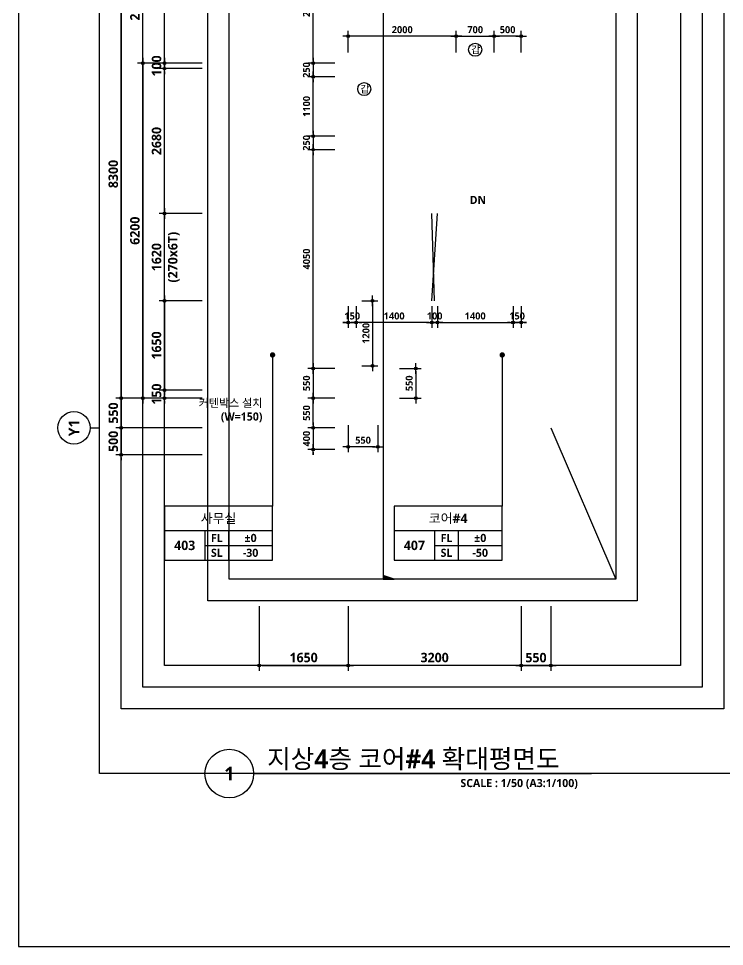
# Model space of a CAD drawing. Header units: millimetres. Extents: x -12482 to 126000, y 0 to 220200.
# Drawn here: x 43000 to 56063, y 90100 to 107277 of the extents above; entities that cross this region are included whole.
import ezdxf
from ezdxf.enums import TextEntityAlignment as Align

# ---------------------------------------------------------------- set-up
doc = ezdxf.new("R2010")
doc.units = ezdxf.units.MM
doc.header["$LTSCALE"] = 60
doc.linetypes.add('CEN', pattern=[62, 60, -1, 0, -1])
doc.layers.get('Defpoints').update_dxf_attribs({"color": 153})
for name, color, linetype in [('A-ANNO-DIM', 4, 'Continuous'), ('A-ANNO-GRA1', 7, 'Continuous'), ('A-ANNO-LEAD', 4, 'Continuous'), ('A-ANNO-SYMB', 7, 'Continuous'), ('A-ANNO-TEXT1', 7, 'Continuous'), ('A-ANNO-TEXT2', 3, 'Continuous'), ('A-ANNO-TITL', 7, 'Continuous'), ('A-FLOR-OPEN-BELO', 6, 'CEN'), ('A-ST-AXIS-BUB', 7, 'Continuous'), ('A-ST-AXIS-DIM', 7, 'Continuous'), ('AA-MKXX', 3, 'Continuous'), ('AA-XXXX-TXT1', 2, 'Continuous')]:
    doc.layers.add(name, color=color, linetype=linetype)
for name, color, linetype, plot in [('Defpoint', 161, 'Continuous', False), ('G(그리드1)', 185, 'Continuous', False), ('G(그리드2)', 235, 'Continuous', False)]:
    doc.layers.add(name, color=color, linetype=linetype, plot=plot)
doc.styles.add('2020음성 1차', font='NanumGothicBold.ttf')
doc.styles.add('SH_나눔', font='')
doc.styles.add('SH_진천_나눔', font='')
doc.styles.get('SH_나눔').set_extended_font_data('NanumGothic', bold=True)
doc.styles.get('SH_진천_나눔').set_extended_font_data('NanumGothic', bold=True)
doc.dimstyles.new('SHP 50', dxfattribs={"dimscale": 50, "dimtxt": 3.5, "dimasz": 1, "dimexe": 2, "dimexo": 2, "dimgap": 1, "dimtad": 1, "dimdec": 0, "dimzin": 0, "dimdsep": 46, "dimtxsty": 'SH_진천_나눔', "dimblk": 'DIMDOT', "dimcen": 0.09, "dimclrd": 256, "dimclre": 256, "dimclrt": 3, "dimadec": 0, "dimazin": 1, "dimtfac": 1, "dimtdec": 0, "dimtix": 1, "dimtmove": 2, "dimatfit": 0, "dimldrblk": 'DIMDOT', "dimfxl": 1, "dimtolj": 1, "dimtzin": 0, "dimlwd": -1, "dimlwe": -1, "dimarcsym": 0})
doc.dimstyles.new('SHP 50내부', dxfattribs={"dimscale": 50, "dimtxt": 2.6, "dimasz": 1, "dimexe": 2, "dimexo": 2, "dimgap": 1, "dimtad": 1, "dimdec": 0, "dimzin": 0, "dimdsep": 46, "dimtxsty": '2020음성 1차', "dimblk": 'DIMDOT', "dimcen": 0.09, "dimclrd": 256, "dimclre": 256, "dimclrt": 3, "dimadec": 0, "dimazin": 1, "dimtfac": 1, "dimtdec": 0, "dimtix": 1, "dimtmove": 2, "dimatfit": 0, "dimldrblk": 'DIMDOT', "dimfxl": 1, "dimtolj": 1, "dimtzin": 0, "dimlwd": -1, "dimlwe": -1, "dimarcsym": 0})

# ---------------------------------------------------------------- blocks, each defined once
blk = doc.blocks.new('*U13165')
at = {"layer": 'A-ANNO-TITL'}
blk.add_line((0, 0), (6250, 0), dxfattribs=at)
blk.add_circle((-450, 0), 450, dxfattribs=at)
at = {"layer": 'AA-XXXX-TXT1', "style": 'SH_진천_나눔'}
blk.add_attdef('DWG.TITLE', (250, 100), '', height=350, dxfattribs=at)
at = {"layer": 'AA-XXXX-TXT1', "color": 7, "style": 'SH_진천_나눔'}
blk.add_attdef('NO1', text='', height=300, dxfattribs=at).set_placement((-450, 0), align=Align.MIDDLE)
at = {"layer": 'AA-XXXX-TXT1', "style": 'SH_진천_나눔'}
blk.add_attdef('SCALE', text='', height=150, dxfattribs=at).set_placement((6000, -100), align=Align.TOP_RIGHT)
blk = doc.blocks.new('DIMDOT')
at = {"color": 0}
blk.add_line((-2, 0), (2, 0), dxfattribs=at)
for radius in [0.5, 0.25]:
    blk.add_circle((0, 0), radius, dxfattribs=at)
blk = doc.blocks.new('*D17243')
at = {"layer": 'A-ST-AXIS-DIM'}
for p, q in [((46400, 108550), (44800, 108550)), ((44900, 108500), (44900, 100300)), ((46400, 100250), (44800, 100250))]:
    blk.add_line(p, q, dxfattribs=at)
at = {"layer": 'Defpoints', "color": 0}
for p in [(46500, 108550), (44900, 100250), (46500, 100250)]:
    blk.add_point(p, dxfattribs=at)
at = {"layer": 'A-ST-AXIS-DIM', "linetype": 'ByBlock', "xscale": 50, "yscale": 50, "zscale": 50}
for p, rotation in [((44900, 108550), 90), ((44900, 100250), 270)]:
    blk.add_blockref('DIMDOT', p, dxfattribs=dict(at, rotation=rotation))
at = {"layer": 'A-ST-AXIS-DIM', "color": 3, "insert": (44753, 104400), "char_height": 175, "attachment_point": 5, "rotation": 90, "style": 'SH_진천_나눔'}
blk.add_mtext('\\A1;8300', dxfattribs=at)
blk = doc.blocks.new('A-ST-AXIS-BUB-1')
at = {"layer": 'A-ST-AXIS-BUB'}
blk.add_line((0, 350), (0, 0), dxfattribs=at)
blk.add_circle((0, 950), 600, dxfattribs=at)
blk = doc.blocks.new('*D17244')
at = {"layer": 'A-ST-AXIS-DIM'}
for p, q in [((46400, 106450), (45200, 106450)), ((45300, 106400), (45300, 100300)), ((46400, 100250), (45200, 100250))]:
    blk.add_line(p, q, dxfattribs=at)
at = {"layer": 'Defpoints', "color": 0}
for p in [(46500, 106450), (45300, 100250), (46500, 100250)]:
    blk.add_point(p, dxfattribs=at)
at = {"layer": 'A-ST-AXIS-DIM', "linetype": 'ByBlock', "xscale": 50, "yscale": 50, "zscale": 50}
for p, rotation in [((45300, 106450), 90), ((45300, 100250), 270)]:
    blk.add_blockref('DIMDOT', p, dxfattribs=dict(at, rotation=rotation))
at = {"layer": 'A-ST-AXIS-DIM', "color": 3, "insert": (45153, 103350), "char_height": 175, "attachment_point": 5, "rotation": 90, "style": 'SH_진천_나눔'}
blk.add_mtext('\\A1;6200', dxfattribs=at)
blk = doc.blocks.new('*D17245')
at = {"layer": 'A-ST-AXIS-DIM'}
for p, q in [((46400, 108550), (45200, 108550)), ((45300, 106500), (45300, 108500)), ((46400, 106450), (45200, 106450))]:
    blk.add_line(p, q, dxfattribs=at)
at = {"layer": 'Defpoints', "color": 0}
for p in [(45300, 108550), (46500, 108550), (46500, 106450)]:
    blk.add_point(p, dxfattribs=at)
at = {"layer": 'A-ST-AXIS-DIM', "linetype": 'ByBlock', "xscale": 50, "yscale": 50, "zscale": 50}
for p, rotation in [((45300, 108550), 90), ((45300, 106450), 270)]:
    blk.add_blockref('DIMDOT', p, dxfattribs=dict(at, rotation=rotation))
at = {"layer": 'A-ST-AXIS-DIM', "color": 3, "insert": (45154, 107500), "char_height": 175, "attachment_point": 5, "rotation": 90, "style": 'SH_진천_나눔'}
blk.add_mtext('\\A1;2100', dxfattribs=at)
blk = doc.blocks.new('*D17246')
at = {"layer": 'A-ST-AXIS-DIM'}
for p, q in [((46400, 100250), (44800, 100250)), ((44900, 100200), (44900, 99750)), ((46400, 99700), (44800, 99700))]:
    blk.add_line(p, q, dxfattribs=at)
at = {"layer": 'Defpoints', "color": 0}
for p in [(46500, 100250), (44900, 99700), (46500, 99700)]:
    blk.add_point(p, dxfattribs=at)
at = {"layer": 'A-ST-AXIS-DIM', "linetype": 'ByBlock', "xscale": 50, "yscale": 50, "zscale": 50}
for p, rotation in [((44900, 100250), 90), ((44900, 99700), 270)]:
    blk.add_blockref('DIMDOT', p, dxfattribs=dict(at, rotation=rotation))
at = {"layer": 'A-ST-AXIS-DIM', "color": 3, "insert": (44754, 99975), "char_height": 175, "attachment_point": 5, "rotation": 90, "style": 'SH_진천_나눔'}
blk.add_mtext('\\A1;550', dxfattribs=at)
blk = doc.blocks.new('*D18253')
at = {"layer": 'A-ANNO-DIM'}
for p, q in [((50650, 101950), (50650, 101550)), ((50750, 101950), (50750, 101550)), ((50600, 101650), (50550, 101650)), ((50750, 101650), (50650, 101650)), ((50800, 101650), (50850, 101650))]:
    blk.add_line(p, q, dxfattribs=at)
at = {"layer": 'Defpoints', "color": 0}
for p in [(50650, 102050), (50750, 102050), (50650, 101650)]:
    blk.add_point(p, dxfattribs=at)
at = {"layer": 'A-ANNO-DIM', "linetype": 'ByBlock', "xscale": 50, "yscale": 50, "zscale": 50}
blk.add_blockref('DIMDOT', (50650, 101650), dxfattribs=at)
at = {"layer": 'A-ANNO-DIM', "linetype": 'ByBlock', "xscale": 50, "yscale": 50, "zscale": 50, "rotation": 180}
blk.add_blockref('DIMDOT', (50750, 101650), dxfattribs=at)
at = {"layer": 'A-ANNO-DIM', "color": 3, "insert": (50700, 101771), "char_height": 130, "attachment_point": 5, "style": '2020음성 1차'}
blk.add_mtext('\\A1;100', dxfattribs=at)
blk = doc.blocks.new('*D18254')
at = {"layer": 'A-ANNO-DIM'}
for p, q in [((50750, 101950), (50750, 101550)), ((52150, 101950), (52150, 101550)), ((50800, 101650), (52100, 101650))]:
    blk.add_line(p, q, dxfattribs=at)
at = {"layer": 'Defpoints', "color": 0}
for p in [(50750, 102050), (52150, 102050), (52150, 101650)]:
    blk.add_point(p, dxfattribs=at)
at = {"layer": 'A-ANNO-DIM', "linetype": 'ByBlock', "xscale": 50, "yscale": 50, "zscale": 50, "rotation": 180}
blk.add_blockref('DIMDOT', (50750, 101650), dxfattribs=at)
at = {"layer": 'A-ANNO-DIM', "linetype": 'ByBlock', "xscale": 50, "yscale": 50, "zscale": 50}
blk.add_blockref('DIMDOT', (52150, 101650), dxfattribs=at)
at = {"layer": 'A-ANNO-DIM', "color": 3, "insert": (51450, 101771), "char_height": 130, "attachment_point": 5, "style": '2020음성 1차'}
blk.add_mtext('\\A1;1400', dxfattribs=at)
blk = doc.blocks.new('*D18255')
at = {"layer": 'A-ANNO-DIM'}
for p, q in [((52150, 101950), (52150, 101550)), ((52300, 101950), (52300, 101550)), ((52100, 101650), (52050, 101650)), ((52300, 101650), (52150, 101650)), ((52350, 101650), (52400, 101650))]:
    blk.add_line(p, q, dxfattribs=at)
at = {"layer": 'Defpoints', "color": 0}
for p in [(52150, 102050), (52300, 102050), (52150, 101650)]:
    blk.add_point(p, dxfattribs=at)
at = {"layer": 'A-ANNO-DIM', "linetype": 'ByBlock', "xscale": 50, "yscale": 50, "zscale": 50}
blk.add_blockref('DIMDOT', (52150, 101650), dxfattribs=at)
at = {"layer": 'A-ANNO-DIM', "linetype": 'ByBlock', "xscale": 50, "yscale": 50, "zscale": 50, "rotation": 180}
blk.add_blockref('DIMDOT', (52300, 101650), dxfattribs=at)
at = {"layer": 'A-ANNO-DIM', "color": 3, "insert": (52225, 101771), "char_height": 130, "attachment_point": 5, "style": '2020음성 1차'}
blk.add_mtext('\\A1;150', dxfattribs=at)
blk = doc.blocks.new('*D18256')
at = {"layer": 'A-ANNO-DIM'}
for p, q in [((49250, 101950), (49250, 101550)), ((50650, 101950), (50650, 101550)), ((50600, 101650), (49300, 101650))]:
    blk.add_line(p, q, dxfattribs=at)
at = {"layer": 'Defpoints', "color": 0}
for p in [(49250, 102050), (50650, 102050), (49250, 101650)]:
    blk.add_point(p, dxfattribs=at)
at = {"layer": 'A-ANNO-DIM', "linetype": 'ByBlock', "xscale": 50, "yscale": 50, "zscale": 50, "rotation": 180}
blk.add_blockref('DIMDOT', (49250, 101650), dxfattribs=at)
at = {"layer": 'A-ANNO-DIM', "linetype": 'ByBlock', "xscale": 50, "yscale": 50, "zscale": 50}
blk.add_blockref('DIMDOT', (50650, 101650), dxfattribs=at)
at = {"layer": 'A-ANNO-DIM', "color": 3, "insert": (49950, 101771), "char_height": 130, "attachment_point": 5, "style": '2020음성 1차'}
blk.add_mtext('\\A1;1400', dxfattribs=at)
blk = doc.blocks.new('*D18257')
at = {"layer": 'A-ANNO-DIM'}
for p, q in [((49100, 101950), (49100, 101550)), ((49250, 101950), (49250, 101550)), ((49050, 101650), (49000, 101650)), ((49100, 101650), (49250, 101650)), ((49300, 101650), (49350, 101650))]:
    blk.add_line(p, q, dxfattribs=at)
at = {"layer": 'Defpoints', "color": 0}
for p in [(49100, 102050), (49250, 102050), (49250, 101650)]:
    blk.add_point(p, dxfattribs=at)
at = {"layer": 'A-ANNO-DIM', "linetype": 'ByBlock', "xscale": 50, "yscale": 50, "zscale": 50}
blk.add_blockref('DIMDOT', (49100, 101650), dxfattribs=at)
at = {"layer": 'A-ANNO-DIM', "linetype": 'ByBlock', "xscale": 50, "yscale": 50, "zscale": 50, "rotation": 180}
blk.add_blockref('DIMDOT', (49250, 101650), dxfattribs=at)
at = {"layer": 'A-ANNO-DIM', "color": 3, "insert": (49175, 101771), "char_height": 130, "attachment_point": 5, "style": '2020음성 1차'}
blk.add_mtext('\\A1;150', dxfattribs=at)
blk = doc.blocks.new('*D18317')
at = {"layer": 'A-ANNO-DIM'}
for p, q in [((49100, 99750), (49100, 99250)), ((49650, 99750), (49650, 99250)), ((49600, 99350), (49150, 99350))]:
    blk.add_line(p, q, dxfattribs=at)
at = {"layer": 'Defpoints', "color": 0}
for p in [(49100, 99850), (49650, 99850), (49100, 99350)]:
    blk.add_point(p, dxfattribs=at)
at = {"layer": 'A-ANNO-DIM', "linetype": 'ByBlock', "xscale": 50, "yscale": 50, "zscale": 50, "rotation": 180}
blk.add_blockref('DIMDOT', (49100, 99350), dxfattribs=at)
at = {"layer": 'A-ANNO-DIM', "linetype": 'ByBlock', "xscale": 50, "yscale": 50, "zscale": 50}
blk.add_blockref('DIMDOT', (49650, 99350), dxfattribs=at)
at = {"layer": 'A-ANNO-DIM', "color": 3, "insert": (49375, 99471), "char_height": 130, "attachment_point": 5, "style": '2020음성 1차'}
blk.add_mtext('\\A1;550', dxfattribs=at)
blk = doc.blocks.new('*D18391')
at = {"layer": 'A-ANNO-DIM'}
for p, q in [((50050, 100800), (50450, 100800)), ((50350, 100750), (50350, 100300)), ((50050, 100250), (50450, 100250))]:
    blk.add_line(p, q, dxfattribs=at)
at = {"layer": 'Defpoints', "color": 0}
for p in [(49950, 100800), (49950, 100250), (50350, 100250)]:
    blk.add_point(p, dxfattribs=at)
at = {"layer": 'A-ANNO-DIM', "linetype": 'ByBlock', "xscale": 50, "yscale": 50, "zscale": 50}
for p, rotation in [((50350, 100800), 90), ((50350, 100250), 270)]:
    blk.add_blockref('DIMDOT', p, dxfattribs=dict(at, rotation=rotation))
at = {"layer": 'A-ANNO-DIM', "color": 3, "insert": (50229, 100525), "char_height": 130, "attachment_point": 5, "rotation": 90, "style": '2020음성 1차'}
blk.add_mtext('\\A1;550', dxfattribs=at)
blk = doc.blocks.new('*D18392')
at = {"layer": 'A-ANNO-DIM'}
for p, q in [((49350, 102050), (49650, 102050)), ((49550, 102000), (49550, 100900)), ((49350, 100850), (49650, 100850))]:
    blk.add_line(p, q, dxfattribs=at)
at = {"layer": 'Defpoints', "color": 0}
for p in [(49250, 102050), (49250, 100850), (49550, 100850)]:
    blk.add_point(p, dxfattribs=at)
at = {"layer": 'A-ANNO-DIM', "linetype": 'ByBlock', "xscale": 50, "yscale": 50, "zscale": 50}
for p, rotation in [((49550, 102050), 90), ((49550, 100850), 270)]:
    blk.add_blockref('DIMDOT', p, dxfattribs=dict(at, rotation=rotation))
at = {"layer": 'A-ANNO-DIM', "color": 3, "insert": (49429, 101450), "char_height": 130, "attachment_point": 5, "rotation": 90, "style": '2020음성 1차'}
blk.add_mtext('\\A1;1200', dxfattribs=at)
blk = doc.blocks.new('*D18397')
at = {"layer": 'A-ST-AXIS-DIM'}
for p, q in [((46400, 99700), (44800, 99700)), ((44900, 99750), (44900, 99800)), ((44900, 99700), (44900, 99200)), ((46400, 99200), (44800, 99200)), ((44900, 99150), (44900, 99100))]:
    blk.add_line(p, q, dxfattribs=at)
at = {"layer": 'Defpoints', "color": 0}
for p in [(46500, 99700), (44900, 99200), (46500, 99200)]:
    blk.add_point(p, dxfattribs=at)
at = {"layer": 'A-ST-AXIS-DIM', "linetype": 'ByBlock', "xscale": 50, "yscale": 50, "zscale": 50}
for p, rotation in [((44900, 99700), 270), ((44900, 99200), 90)]:
    blk.add_blockref('DIMDOT', p, dxfattribs=dict(at, rotation=rotation))
at = {"layer": 'A-ST-AXIS-DIM', "color": 3, "insert": (44754, 99450), "char_height": 175, "attachment_point": 5, "rotation": 90, "style": 'SH_진천_나눔'}
blk.add_mtext('\\A1;500', dxfattribs=at)
blk = doc.blocks.new('*D18400')
at = {"layer": 'A-ANNO-DIM'}
for p, q in [((51100, 106650), (51100, 107050)), ((51800, 106650), (51800, 107050)), ((51150, 106950), (51750, 106950))]:
    blk.add_line(p, q, dxfattribs=at)
at = {"layer": 'Defpoints', "color": 0}
for p in [(51800, 106950), (51100, 106550), (51800, 106550)]:
    blk.add_point(p, dxfattribs=at)
at = {"layer": 'A-ANNO-DIM', "linetype": 'ByBlock', "xscale": 50, "yscale": 50, "zscale": 50, "rotation": 180}
blk.add_blockref('DIMDOT', (51100, 106950), dxfattribs=at)
at = {"layer": 'A-ANNO-DIM', "linetype": 'ByBlock', "xscale": 50, "yscale": 50, "zscale": 50}
blk.add_blockref('DIMDOT', (51800, 106950), dxfattribs=at)
at = {"layer": 'A-ANNO-DIM', "color": 3, "insert": (51450, 107071), "char_height": 130, "attachment_point": 5, "style": '2020음성 1차'}
blk.add_mtext('\\A1;700', dxfattribs=at)
blk = doc.blocks.new('*D18401')
at = {"layer": 'A-ANNO-DIM'}
for p, q in [((49100, 106650), (49100, 107050)), ((51100, 106650), (51100, 107050)), ((51050, 106950), (49150, 106950))]:
    blk.add_line(p, q, dxfattribs=at)
at = {"layer": 'Defpoints', "color": 0}
for p in [(49100, 106950), (49100, 106550), (51100, 106550)]:
    blk.add_point(p, dxfattribs=at)
at = {"layer": 'A-ANNO-DIM', "linetype": 'ByBlock', "xscale": 50, "yscale": 50, "zscale": 50, "rotation": 180}
blk.add_blockref('DIMDOT', (49100, 106950), dxfattribs=at)
at = {"layer": 'A-ANNO-DIM', "linetype": 'ByBlock', "xscale": 50, "yscale": 50, "zscale": 50}
blk.add_blockref('DIMDOT', (51100, 106950), dxfattribs=at)
at = {"layer": 'A-ANNO-DIM', "color": 3, "insert": (50100, 107071), "char_height": 130, "attachment_point": 5, "style": '2020음성 1차'}
blk.add_mtext('\\A1;2000', dxfattribs=at)
blk = doc.blocks.new('*D18402')
at = {"layer": 'A-ANNO-DIM'}
for p, q in [((51800, 106650), (51800, 107050)), ((52300, 106650), (52300, 107050)), ((52250, 106950), (51850, 106950))]:
    blk.add_line(p, q, dxfattribs=at)
at = {"layer": 'Defpoints', "color": 0}
for p in [(51800, 106950), (51800, 106550), (52300, 106550)]:
    blk.add_point(p, dxfattribs=at)
at = {"layer": 'A-ANNO-DIM', "linetype": 'ByBlock', "xscale": 50, "yscale": 50, "zscale": 50, "rotation": 180}
blk.add_blockref('DIMDOT', (51800, 106950), dxfattribs=at)
at = {"layer": 'A-ANNO-DIM', "linetype": 'ByBlock', "xscale": 50, "yscale": 50, "zscale": 50}
blk.add_blockref('DIMDOT', (52300, 106950), dxfattribs=at)
at = {"layer": 'A-ANNO-DIM', "color": 3, "insert": (52050, 107071), "char_height": 130, "attachment_point": 5, "style": '2020음성 1차'}
blk.add_mtext('\\A1;500', dxfattribs=at)
blk = doc.blocks.new('갑종 TEXT100')
at = {"layer": 'A-ANNO-SYMB'}
blk.add_circle((0, 0), 243, dxfattribs=at)
at = {"layer": 'A-ANNO-TITL', "style": '2020음성 1차'}
blk.add_text('갑 ', height=266.7, dxfattribs=at).set_placement((67, 0), align=Align.MIDDLE_CENTER)
blk = doc.blocks.new('*D18407')
at = {"layer": 'A-ST-AXIS-DIM'}
for p, q in [((46400, 103670), (45600, 103670)), ((45700, 102100), (45700, 103620)), ((46400, 102050), (45600, 102050))]:
    blk.add_line(p, q, dxfattribs=at)
at = {"layer": 'Defpoints', "color": 0}
for p in [(45700, 103670), (46500, 103670), (46500, 102050)]:
    blk.add_point(p, dxfattribs=at)
at = {"layer": 'A-ST-AXIS-DIM', "linetype": 'ByBlock', "xscale": 50, "yscale": 50, "zscale": 50}
for p, rotation in [((45700, 103670), 90), ((45700, 102050), 270)]:
    blk.add_blockref('DIMDOT', p, dxfattribs=dict(at, rotation=rotation))
at = {"layer": 'A-ST-AXIS-DIM', "color": 3, "char_height": 175, "attachment_point": 5, "rotation": 90, "style": 'SH_진천_나눔'}
for s, insert in [('\\A1;(270x6T)', (45872, 102860)), ('\\A1;1620', (45553, 102860))]:
    blk.add_mtext(s, dxfattribs=dict(at, insert=insert))
blk = doc.blocks.new('*D18408')
at = {"layer": 'A-ST-AXIS-DIM'}
for p, q in [((46400, 106350), (45600, 106350)), ((45700, 103720), (45700, 106300)), ((46400, 103670), (45600, 103670))]:
    blk.add_line(p, q, dxfattribs=at)
at = {"layer": 'Defpoints', "color": 0}
for p in [(45700, 106350), (46500, 106350), (46500, 103670)]:
    blk.add_point(p, dxfattribs=at)
at = {"layer": 'A-ST-AXIS-DIM', "linetype": 'ByBlock', "xscale": 50, "yscale": 50, "zscale": 50}
for p, rotation in [((45700, 106350), 90), ((45700, 103670), 270)]:
    blk.add_blockref('DIMDOT', p, dxfattribs=dict(at, rotation=rotation))
at = {"layer": 'A-ST-AXIS-DIM', "color": 3, "insert": (45553, 105010), "char_height": 175, "attachment_point": 5, "rotation": 90, "style": 'SH_진천_나눔'}
blk.add_mtext('\\A1;2680', dxfattribs=at)
blk = doc.blocks.new('*D18409')
at = {"layer": 'A-ST-AXIS-DIM'}
for p, q in [((45700, 106500), (45700, 106550)), ((46400, 106450), (45600, 106450)), ((46400, 106350), (45600, 106350)), ((45700, 106450), (45700, 106350)), ((45700, 106300), (45700, 106250))]:
    blk.add_line(p, q, dxfattribs=at)
at = {"layer": 'Defpoints', "color": 0}
for p in [(45700, 106350), (46500, 106450), (46500, 106350)]:
    blk.add_point(p, dxfattribs=at)
at = {"layer": 'A-ST-AXIS-DIM', "linetype": 'ByBlock', "xscale": 50, "yscale": 50, "zscale": 50}
for p, rotation in [((45700, 106450), 270), ((45700, 106350), 90)]:
    blk.add_blockref('DIMDOT', p, dxfattribs=dict(at, rotation=rotation))
at = {"layer": 'A-ST-AXIS-DIM', "color": 3, "insert": (45554, 106400), "char_height": 175, "attachment_point": 5, "rotation": 90, "style": 'SH_진천_나눔'}
blk.add_mtext('\\A1;100', dxfattribs=at)
blk = doc.blocks.new('*D18410')
at = {"layer": 'A-ST-AXIS-DIM'}
for p, q in [((46400, 102050), (45600, 102050)), ((45700, 102000), (45700, 100450)), ((46400, 100400), (45600, 100400))]:
    blk.add_line(p, q, dxfattribs=at)
at = {"layer": 'Defpoints', "color": 0}
for p in [(46500, 102050), (45700, 100400), (46500, 100400)]:
    blk.add_point(p, dxfattribs=at)
at = {"layer": 'A-ST-AXIS-DIM', "linetype": 'ByBlock', "xscale": 50, "yscale": 50, "zscale": 50}
for p, rotation in [((45700, 102050), 90), ((45700, 100400), 270)]:
    blk.add_blockref('DIMDOT', p, dxfattribs=dict(at, rotation=rotation))
at = {"layer": 'A-ST-AXIS-DIM', "color": 3, "insert": (45553, 101225), "char_height": 175, "attachment_point": 5, "rotation": 90, "style": 'SH_진천_나눔'}
blk.add_mtext('\\A1;1650', dxfattribs=at)
blk = doc.blocks.new('*D18411')
at = {"layer": 'A-ST-AXIS-DIM'}
for p, q in [((45700, 100450), (45700, 100500)), ((46400, 100400), (45600, 100400)), ((45700, 100250), (45700, 100400)), ((46400, 100250), (45600, 100250)), ((45700, 100200), (45700, 100150))]:
    blk.add_line(p, q, dxfattribs=at)
at = {"layer": 'Defpoints', "color": 0}
for p in [(45700, 100400), (46500, 100400), (46500, 100250)]:
    blk.add_point(p, dxfattribs=at)
at = {"layer": 'A-ST-AXIS-DIM', "linetype": 'ByBlock', "xscale": 50, "yscale": 50, "zscale": 50}
for p, rotation in [((45700, 100400), 270), ((45700, 100250), 90)]:
    blk.add_blockref('DIMDOT', p, dxfattribs=dict(at, rotation=rotation))
at = {"layer": 'A-ST-AXIS-DIM', "color": 3, "insert": (45554, 100325), "char_height": 175, "attachment_point": 5, "rotation": 90, "style": 'SH_진천_나눔'}
blk.add_mtext('\\A1;150', dxfattribs=at)
blk = doc.blocks.new('*D18413')
at = {"layer": 'A-ANNO-DIM'}
for p, q in [((48850, 100250), (48350, 100250)), ((48450, 99750), (48450, 100200)), ((48850, 99700), (48350, 99700))]:
    blk.add_line(p, q, dxfattribs=at)
at = {"layer": 'Defpoints', "color": 0}
for p in [(48450, 100250), (48950, 100250), (48950, 99700)]:
    blk.add_point(p, dxfattribs=at)
at = {"layer": 'A-ANNO-DIM', "linetype": 'ByBlock', "xscale": 50, "yscale": 50, "zscale": 50}
for p, rotation in [((48450, 100250), 90), ((48450, 99700), 270)]:
    blk.add_blockref('DIMDOT', p, dxfattribs=dict(at, rotation=rotation))
at = {"layer": 'A-ANNO-DIM', "color": 3, "insert": (48329, 99975), "char_height": 130, "attachment_point": 5, "rotation": 90, "style": '2020음성 1차'}
blk.add_mtext('\\A1;550', dxfattribs=at)
blk = doc.blocks.new('G$C9D92D8A7')
at = {"layer": 'A-ANNO-GRA1'}
for p, q in [((0, 11), (40, 11)), ((15, 11), (15, 0)), ((23.75, 11), (23.75, 0)), ((15, 5.5), (40, 5.5))]:
    blk.add_line(p, q, dxfattribs=at)
blk.add_lwpolyline([(0, 20), (0, 0), (40, 0), (40, 20)], close=True, dxfattribs=at)
at = {"style": '2020음성 1차'}
for tag, height, p in [('실명', 3.5, (20, 15.5)), ('실번호', 3.5, (7.5, 5.5)), ('마감레벨', 3, (31.875, 8.25)), ('구조레벨', 3, (31.875, 2.75))]:
    blk.add_attdef(tag, text='', height=height, dxfattribs=at).set_placement(p, align=Align.MIDDLE_CENTER)
at = {"layer": 'A-ANNO-TEXT1', "style": 'SH_나눔'}
for s, p in [('FL', (19.375, 8.25)), ('SL', (19.375, 2.75))]:
    blk.add_text(s, height=3, dxfattribs=at).set_placement(p, align=Align.MIDDLE)
blk = doc.blocks.new('*D18415')
at = {"layer": 'A-ST-AXIS-DIM'}
for p, q in [((49100, 96400), (49100, 95200)), ((52300, 96400), (52300, 95200)), ((52250, 95300), (49150, 95300))]:
    blk.add_line(p, q, dxfattribs=at)
at = {"layer": 'Defpoints', "color": 0}
for p in [(49100, 96500), (52300, 96500), (49100, 95300)]:
    blk.add_point(p, dxfattribs=at)
at = {"layer": 'A-ST-AXIS-DIM', "linetype": 'ByBlock', "xscale": 50, "yscale": 50, "zscale": 50, "rotation": 180}
blk.add_blockref('DIMDOT', (49100, 95300), dxfattribs=at)
at = {"layer": 'A-ST-AXIS-DIM', "linetype": 'ByBlock', "xscale": 50, "yscale": 50, "zscale": 50}
blk.add_blockref('DIMDOT', (52300, 95300), dxfattribs=at)
at = {"layer": 'A-ST-AXIS-DIM', "color": 3, "insert": (50700, 95447), "char_height": 175, "attachment_point": 5, "style": 'SH_진천_나눔'}
blk.add_mtext('\\A1;3200', dxfattribs=at)
blk = doc.blocks.new('*D18416')
at = {"layer": 'A-ST-AXIS-DIM'}
for p, q in [((52300, 96400), (52300, 95200)), ((52850, 96400), (52850, 95200)), ((52350, 95300), (52800, 95300))]:
    blk.add_line(p, q, dxfattribs=at)
at = {"layer": 'Defpoints', "color": 0}
for p in [(52300, 96500), (52850, 96500), (52850, 95300)]:
    blk.add_point(p, dxfattribs=at)
at = {"layer": 'A-ST-AXIS-DIM', "linetype": 'ByBlock', "xscale": 50, "yscale": 50, "zscale": 50, "rotation": 180}
blk.add_blockref('DIMDOT', (52300, 95300), dxfattribs=at)
at = {"layer": 'A-ST-AXIS-DIM', "linetype": 'ByBlock', "xscale": 50, "yscale": 50, "zscale": 50}
blk.add_blockref('DIMDOT', (52850, 95300), dxfattribs=at)
at = {"layer": 'A-ST-AXIS-DIM', "color": 3, "insert": (52575, 95446), "char_height": 175, "attachment_point": 5, "style": 'SH_진천_나눔'}
blk.add_mtext('\\A1;550', dxfattribs=at)
blk = doc.blocks.new('*D18417')
at = {"layer": 'A-ST-AXIS-DIM'}
for p, q in [((47450, 96400), (47450, 95200)), ((49100, 96400), (49100, 95200)), ((47500, 95300), (49050, 95300))]:
    blk.add_line(p, q, dxfattribs=at)
at = {"layer": 'Defpoints', "color": 0}
for p in [(47450, 96500), (49100, 96500), (49100, 95300)]:
    blk.add_point(p, dxfattribs=at)
at = {"layer": 'A-ST-AXIS-DIM', "linetype": 'ByBlock', "xscale": 50, "yscale": 50, "zscale": 50, "rotation": 180}
blk.add_blockref('DIMDOT', (47450, 95300), dxfattribs=at)
at = {"layer": 'A-ST-AXIS-DIM', "linetype": 'ByBlock', "xscale": 50, "yscale": 50, "zscale": 50}
blk.add_blockref('DIMDOT', (49100, 95300), dxfattribs=at)
at = {"layer": 'A-ST-AXIS-DIM', "color": 3, "insert": (48275, 95447), "char_height": 175, "attachment_point": 5, "style": 'SH_진천_나눔'}
blk.add_mtext('\\A1;1650', dxfattribs=at)
blk = doc.blocks.new('*U15104')
at = {"layer": 'AA-MKXX'}
blk.add_hatch(color=256, dxfattribs=at).paths.add_polyline_path([(48373, 600), (48163, 0), (48373, 0)])
at = {"layer": 'AA-MKXX', "linetype": 'CEN', "ltscale": 300}
blk.add_line((900, 0), (48373, 0), dxfattribs=at)
at = {"layer": 'AA-MKXX'}
blk.add_lwpolyline([(48373, 0), (48373, 600), (48163, 0)], close=True, dxfattribs=at)
blk = doc.blocks.new('*D20841')
at = {"layer": 'A-ANNO-DIM'}
for p, q in [((48850, 99700), (48350, 99700)), ((48450, 99750), (48450, 99800)), ((48450, 99700), (48450, 99300)), ((48850, 99300), (48350, 99300)), ((48450, 99250), (48450, 99200))]:
    blk.add_line(p, q, dxfattribs=at)
at = {"layer": 'Defpoints', "color": 0}
for p in [(48950, 99700), (48450, 99300), (48950, 99300)]:
    blk.add_point(p, dxfattribs=at)
at = {"layer": 'A-ANNO-DIM', "linetype": 'ByBlock', "xscale": 50, "yscale": 50, "zscale": 50}
for p, rotation in [((48450, 99700), 270), ((48450, 99300), 90)]:
    blk.add_blockref('DIMDOT', p, dxfattribs=dict(at, rotation=rotation))
at = {"layer": 'A-ANNO-DIM', "color": 3, "insert": (48329, 99500), "char_height": 130, "attachment_point": 5, "rotation": 90, "style": '2020음성 1차'}
blk.add_mtext('\\A1;400', dxfattribs=at)
blk = doc.blocks.new('*D20842')
at = {"layer": 'A-ANNO-DIM'}
for p, q in [((48850, 100800), (48350, 100800)), ((48450, 100750), (48450, 100300)), ((48850, 100250), (48350, 100250))]:
    blk.add_line(p, q, dxfattribs=at)
at = {"layer": 'Defpoints', "color": 0}
for p in [(48950, 100800), (48450, 100250), (48950, 100250)]:
    blk.add_point(p, dxfattribs=at)
at = {"layer": 'A-ANNO-DIM', "linetype": 'ByBlock', "xscale": 50, "yscale": 50, "zscale": 50}
for p, rotation in [((48450, 100800), 90), ((48450, 100250), 270)]:
    blk.add_blockref('DIMDOT', p, dxfattribs=dict(at, rotation=rotation))
at = {"layer": 'A-ANNO-DIM', "color": 3, "insert": (48329, 100525), "char_height": 130, "attachment_point": 5, "rotation": 90, "style": '2020음성 1차'}
blk.add_mtext('\\A1;550', dxfattribs=at)
blk = doc.blocks.new('*D20843')
at = {"layer": 'A-ANNO-DIM'}
for p, q in [((48850, 104850), (48350, 104850)), ((48450, 100850), (48450, 104800)), ((48850, 100800), (48350, 100800))]:
    blk.add_line(p, q, dxfattribs=at)
at = {"layer": 'Defpoints', "color": 0}
for p in [(48450, 104850), (48950, 104850), (48950, 100800)]:
    blk.add_point(p, dxfattribs=at)
at = {"layer": 'A-ANNO-DIM', "linetype": 'ByBlock', "xscale": 50, "yscale": 50, "zscale": 50}
for p, rotation in [((48450, 104850), 90), ((48450, 100800), 270)]:
    blk.add_blockref('DIMDOT', p, dxfattribs=dict(at, rotation=rotation))
at = {"layer": 'A-ANNO-DIM', "color": 3, "insert": (48329, 102825), "char_height": 130, "attachment_point": 5, "rotation": 90, "style": '2020음성 1차'}
blk.add_mtext('\\A1;4050', dxfattribs=at)
blk = doc.blocks.new('*D20844')
at = {"layer": 'A-ANNO-DIM'}
for p, q in [((48450, 105150), (48450, 105200)), ((48850, 105100), (48350, 105100)), ((48450, 105100), (48450, 104850)), ((48850, 104850), (48350, 104850)), ((48450, 104800), (48450, 104750))]:
    blk.add_line(p, q, dxfattribs=at)
at = {"layer": 'Defpoints', "color": 0}
for p in [(48950, 105100), (48450, 104850), (48950, 104850)]:
    blk.add_point(p, dxfattribs=at)
at = {"layer": 'A-ANNO-DIM', "linetype": 'ByBlock', "xscale": 50, "yscale": 50, "zscale": 50}
for p, rotation in [((48450, 105100), 270), ((48450, 104850), 90)]:
    blk.add_blockref('DIMDOT', p, dxfattribs=dict(at, rotation=rotation))
at = {"layer": 'A-ANNO-DIM', "color": 3, "insert": (48328, 104975), "char_height": 130, "attachment_point": 5, "rotation": 90, "style": '2020음성 1차'}
blk.add_mtext('\\A1;250', dxfattribs=at)
blk = doc.blocks.new('*D20845')
at = {"layer": 'A-ANNO-DIM'}
for p, q in [((48850, 106200), (48350, 106200)), ((48450, 105150), (48450, 106150)), ((48850, 105100), (48350, 105100))]:
    blk.add_line(p, q, dxfattribs=at)
at = {"layer": 'Defpoints', "color": 0}
for p in [(48450, 106200), (48950, 106200), (48950, 105100)]:
    blk.add_point(p, dxfattribs=at)
at = {"layer": 'A-ANNO-DIM', "linetype": 'ByBlock', "xscale": 50, "yscale": 50, "zscale": 50}
for p, rotation in [((48450, 106200), 90), ((48450, 105100), 270)]:
    blk.add_blockref('DIMDOT', p, dxfattribs=dict(at, rotation=rotation))
at = {"layer": 'A-ANNO-DIM', "color": 3, "insert": (48329, 105650), "char_height": 130, "attachment_point": 5, "rotation": 90, "style": '2020음성 1차'}
blk.add_mtext('\\A1;1100', dxfattribs=at)
blk = doc.blocks.new('*D20846')
at = {"layer": 'A-ANNO-DIM'}
for p, q in [((48450, 106500), (48450, 106550)), ((48850, 106450), (48350, 106450)), ((48450, 106450), (48450, 106200)), ((48850, 106200), (48350, 106200)), ((48450, 106150), (48450, 106100))]:
    blk.add_line(p, q, dxfattribs=at)
at = {"layer": 'Defpoints', "color": 0}
for p in [(48950, 106450), (48450, 106200), (48950, 106200)]:
    blk.add_point(p, dxfattribs=at)
at = {"layer": 'A-ANNO-DIM', "linetype": 'ByBlock', "xscale": 50, "yscale": 50, "zscale": 50}
for p, rotation in [((48450, 106450), 270), ((48450, 106200), 90)]:
    blk.add_blockref('DIMDOT', p, dxfattribs=dict(at, rotation=rotation))
at = {"layer": 'A-ANNO-DIM', "color": 3, "insert": (48328, 106325), "char_height": 130, "attachment_point": 5, "rotation": 90, "style": '2020음성 1차'}
blk.add_mtext('\\A1;250', dxfattribs=at)
blk = doc.blocks.new('*D20847')
at = {"layer": 'A-ANNO-DIM'}
for p, q in [((48850, 108550), (48350, 108550)), ((48450, 106500), (48450, 108500)), ((48850, 106450), (48350, 106450))]:
    blk.add_line(p, q, dxfattribs=at)
at = {"layer": 'Defpoints', "color": 0}
for p in [(48450, 108550), (48950, 108550), (48950, 106450)]:
    blk.add_point(p, dxfattribs=at)
at = {"layer": 'A-ANNO-DIM', "linetype": 'ByBlock', "xscale": 50, "yscale": 50, "zscale": 50}
for p, rotation in [((48450, 108550), 90), ((48450, 106450), 270)]:
    blk.add_blockref('DIMDOT', p, dxfattribs=dict(at, rotation=rotation))
at = {"layer": 'A-ANNO-DIM', "color": 3, "insert": (48329, 107500), "char_height": 130, "attachment_point": 5, "rotation": 90, "style": '2020음성 1차'}
blk.add_mtext('\\A1;2100', dxfattribs=at)

msp = doc.modelspace()

# ---------------------------------------------------------------- linework, layer by layer
at = {"const_width": 50}
for points in [[(47700, 101025, 1), (47700, 101075, 1)], [(51950, 101025, 1), (51950, 101075, 1)]]:
    msp.add_lwpolyline(points, format="xyb", close=True, dxfattribs=at)
for points in [[(47700, 101050), (47700, 98250)], [(51950, 101050), (51950, 98250)]]:
    msp.add_lwpolyline(points)
at = {"layer": 'A-ANNO-LEAD'}
msp.add_lwpolyline([(48080, 99467, 0, 37.5, 0), (48023.8, 99564.5, 0, 0, 0), (47679.8, 100160.3, 0, 0, 0), (47512.7, 100160.3, 0, 0, 0)], format="xyseb", dxfattribs=at)
at = {"layer": 'A-FLOR-OPEN-BELO'}
for p, q in [((50650, 102050), (50750, 103670)), ((50700, 102050), (50650, 103670))]:
    msp.add_line(p, q, dxfattribs=at)
at = {"layer": 'Defpoint'}
msp.add_line((52850, 99700), (54050, 96900), dxfattribs=at)
msp.add_lwpolyline([(43000, 90100), (78500, 90100), (78500, 117800), (43000, 117800)], close=True, dxfattribs=at)
at = {"layer": 'G(그리드1)'}
for points in [[(56450, 93300), (44500, 93300), (44500, 115000), (56450, 115000)], [(56050, 94500), (44900, 94500), (44900, 114600), (56050, 114600)], [(55650, 94900), (45300, 94900), (45300, 114200), (55650, 114200)], [(55250, 95300), (45700, 95300), (45700, 113800), (55250, 113800)], [(54450, 96500), (46500, 96500), (46500, 112600), (54450, 112600)]]:
    msp.add_lwpolyline(points, close=True, dxfattribs=at)
at = {"layer": 'G(그리드2)'}
msp.add_lwpolyline([(54050, 96900), (46900, 96900), (46900, 112200), (54050, 112200)], close=True, dxfattribs=at)

# ---------------------------------------------------------------- block references
at = {"xscale": 0.3333333333333333, "yscale": 0.3333333333333333, "zscale": 0.3333333333333333, "rotation": 270.0000000000003}
msp.add_blockref('*U15104', (49750, 113024.3), dxfattribs=at)
at = {"xscale": 0.5, "yscale": 0.5, "zscale": 0.5}
for p in [(51450, 106700), (49397.1, 105972.1, 103000)]:
    msp.add_blockref('갑종 TEXT100', p, dxfattribs=at)
ref = msp.add_blockref('*U13165', (47350, 93300))
ref.add_attrib('SCALE', 'SCALE : 1/50 (A3:1/100)', dxfattribs={"layer": 'A-ANNO-TITL', "height": 150, "style": 'SH_진천_나눔'}).set_placement((53350, 93200), align=Align.TOP_RIGHT)
ref.add_attrib('DWG.TITLE', '지상4층 코어#4 확대평면도', (47600, 93400), dxfattribs={"layer": 'A-ANNO-TITL', "height": 347.908, "style": 'SH_진천_나눔'})
ref.add_attrib('NO1', '1', dxfattribs={"layer": 'A-ANNO-TITL', "color": 7, "height": 250, "style": 'SH_진천_나눔'}).set_placement((46900, 93300), align=Align.MIDDLE)
at = {"layer": 'A-ANNO-TEXT1'}
ref = msp.add_blockref('G$C9D92D8A7', (45700, 97250), dxfattribs=dict(at, xscale=50, yscale=50, zscale=50))
ref.add_attrib('실명', '사무실', dxfattribs={"layer": 'A-ANNO-TEXT2', "height": 175, "style": '2020음성 1차'}).set_placement((46700, 98025, 68666.7), align=Align.MIDDLE_CENTER)
ref.add_attrib('실번호', '403', dxfattribs={"layer": 'A-ANNO-TEXT2', "height": 175, "style": '2020음성 1차'}).set_placement((46075, 97525, 68666.7), align=Align.MIDDLE_CENTER)
ref.add_attrib('마감레벨', '%%p0', dxfattribs={"height": 150, "style": '2020음성 1차'}).set_placement((47293.8, 97662.5, 68666.7), align=Align.MIDDLE_CENTER)
ref.add_attrib('구조레벨', '-30', dxfattribs={"height": 150, "style": '2020음성 1차'}).set_placement((47293.8, 97387.5, 68666.7), align=Align.MIDDLE_CENTER)
ref = msp.add_blockref('G$C9D92D8A7', (49950, 97250), dxfattribs=dict(at, xscale=50, yscale=50, zscale=50))
ref.add_attrib('실명', '코어#4', dxfattribs={"layer": 'A-ANNO-TEXT2', "height": 175, "style": '2020음성 1차'}).set_placement((50950, 98025, 68666.7), align=Align.MIDDLE_CENTER)
ref.add_attrib('실번호', '407', dxfattribs={"layer": 'A-ANNO-TEXT2', "height": 175, "style": '2020음성 1차'}).set_placement((50325, 97525, 68666.7), align=Align.MIDDLE_CENTER)
ref.add_attrib('마감레벨', '%%p0', dxfattribs={"height": 150, "style": '2020음성 1차'}).set_placement((51543.8, 97662.5, 68666.7), align=Align.MIDDLE_CENTER)
ref.add_attrib('구조레벨', '-50', dxfattribs={"height": 150, "style": '2020음성 1차'}).set_placement((51543.8, 97387.5, 68666.7), align=Align.MIDDLE_CENTER)
at = {"layer": 'A-ST-AXIS-BUB', "xscale": 0.5, "yscale": 0.5, "zscale": 0.5, "rotation": 90}
msp.add_blockref('A-ST-AXIS-BUB-1', (44500, 99700), dxfattribs=at)

# ---------------------------------------------------------------- texts
at = {"layer": 'A-ANNO-TEXT1', "style": 'SH_진천_나눔'}
msp.add_text('DN', height=150, dxfattribs=at).set_placement((51500, 103920), align=Align.MIDDLE_CENTER)
at = {"layer": 'A-ANNO-TEXT1', "style": '2020음성 1차'}
for s, p in [('커텐박스 설치', (47512.7, 100160.3)), ('(W=150)', (47512.7, 99910.3))]:
    msp.add_text(s, height=150, dxfattribs=at).set_placement(p, align=Align.MIDDLE_RIGHT)
at = {"layer": 'A-ANNO-TEXT1', "style": 'SH_진천_나눔'}
msp.add_text('Y1', height=200, rotation=90, dxfattribs=at).set_placement((44025, 99700), align=Align.MIDDLE_CENTER)

# ---------------------------------------------------------------- dimensions: what is measured, and where the dimension line sits
at = {"layer": 'A-ANNO-DIM'}
for base, p1, p2, angle, picture, middle in [((48450, 108550), (48950, 106450), (48950, 108550), 90, '*D20847', (48328.5, 107500)), ((49100, 106950), (51100, 106550), (49100, 106550), 180, '*D18401', (50100, 107071.5)), ((51800, 106950), (52300, 106550), (51800, 106550), 180, '*D18402', (52050, 107071.5)), ((48450, 106200), (48950, 106450), (48950, 106200), 270, '*D20846', (48328.4, 106325)), ((48450, 106200), (48950, 105100), (48950, 106200), 90, '*D20845', (48328.7, 105650)), ((48450, 104850), (48950, 105100), (48950, 104850), 270, '*D20844', (48328.4, 104975)), ((48450, 104850), (48950, 100800), (48950, 104850), 90, '*D20843', (48328.5, 102825)), ((49250, 101650), (50650, 102050), (49250, 102050), 180, '*D18256', (49950, 101771.3)), ((49550, 100850), (49250, 102050), (49250, 100850), 90, '*D18392', (49428.5, 101450)), ((50650, 101650), (50750, 102050), (50650, 102050), 180, '*D18253', (50700, 101771.3)), ((52150, 101650), (52300, 102050), (52150, 102050), 180, '*D18255', (52225, 101771.5)), ((48450, 100250), (48950, 100800), (48950, 100250), 270, '*D20842', (48328.5, 100525)), ((50350, 100250), (49950, 100800), (49950, 100250), 90, '*D18391', (50228.5, 100525)), ((48450, 100250), (48950, 99700), (48950, 100250), 90, '*D18413', (48328.5, 99975)), ((49100, 99350), (49650, 99850), (49100, 99850), 180, '*D18317', (49375, 99471.5)), ((48450, 99300), (48950, 99700), (48950, 99300), 270, '*D20841', (48328.7, 99500))]:
    dim = msp.add_linear_dim(base=base, p1=p1, p2=p2, angle=angle, dimstyle='SHP 50내부', override={"dimtxsty": '2020음성 1차', "dimldrblk": 'DIMDOT'}, dxfattribs=at)
    dim.commit()
    dim.dimension.update_dxf_attribs({"geometry": picture, "text_midpoint": middle})
for base, p1, p2, picture, middle in [((51800, 106950), (51100, 106550), (51800, 106550), '*D18400', (51450, 107071.3)), ((49250, 101650), (49100, 102050), (49250, 102050), '*D18257', (49175, 101771.5)), ((52150, 101650), (50750, 102050), (52150, 102050), '*D18254', (51450, 101771.3))]:
    dim = msp.add_linear_dim(base=base, p1=p1, p2=p2, dimstyle='SHP 50내부', override={"dimtxsty": '2020음성 1차', "dimldrblk": 'DIMDOT'}, dxfattribs=at)
    dim.commit()
    dim.dimension.update_dxf_attribs({"geometry": picture, "text_midpoint": middle})
at = {"layer": 'A-ST-AXIS-DIM'}
for base, p1, p2, angle, picture, middle in [((44900, 100250), (46500, 108550), (46500, 100250), 270, '*D17243', (44753.4, 104400)), ((45300, 108550), (46500, 106450), (46500, 108550), 90, '*D17245', (45153.8, 107500)), ((45300, 100250), (46500, 106450), (46500, 100250), 270, '*D17244', (45153.4, 103350)), ((44900, 99700), (46500, 100250), (46500, 99700), 270, '*D17246', (44753.8, 99975)), ((44900, 99200), (46500, 99700), (46500, 99200), 270, '*D18397', (44753.8, 99450)), ((49100, 95300), (52300, 96500), (49100, 96500), 180, '*D18415', (50700, 95446.6))]:
    dim = msp.add_linear_dim(base=base, p1=p1, p2=p2, angle=angle, dimstyle='SHP 50', dxfattribs=at)
    dim.commit()
    dim.dimension.update_dxf_attribs({"geometry": picture, "text_midpoint": middle})
for base, p1, p2, angle, picture, middle in [((45700, 106350), (46500, 106450), (46500, 106350), 90, '*D18409', (45554, 106400)), ((45700, 106350), (46500, 103670), (46500, 106350), 270, '*D18408', (45553.4, 105010)), ((45700, 100400), (46500, 102050), (46500, 100400), 90, '*D18410', (45553.4, 101225)), ((45700, 100400), (46500, 100250), (46500, 100400), 270, '*D18411', (45553.8, 100325))]:
    dim = msp.add_linear_dim(base=base, p1=p1, p2=p2, angle=angle, dimstyle='SHP 50', override={"dimtxsty": 'SH_진천_나눔', "dimldrblk": 'DIMDOT'}, dxfattribs=at)
    dim.commit()
    dim.dimension.update_dxf_attribs({"geometry": picture, "text_midpoint": middle})
dim = msp.add_linear_dim(base=(45700, 103670), p1=(46500, 102050), p2=(46500, 103670), angle=270, text='<>\\X(270x6T)', dimstyle='SHP 50', override={"dimtxsty": 'SH_진천_나눔', "dimldrblk": 'DIMDOT'}, dxfattribs=at)
dim.commit()
dim.dimension.update_dxf_attribs({"geometry": '*D18407', "text_midpoint": (45700, 102860)})
for base, p1, p2, picture, middle in [((49100, 95300), (47450, 96500), (49100, 96500), '*D18417', (48275, 95446.6)), ((52850, 95300), (52300, 96500), (52850, 96500), '*D18416', (52575, 95446.2))]:
    dim = msp.add_linear_dim(base=base, p1=p1, p2=p2, dimstyle='SHP 50', dxfattribs=at)
    dim.commit()
    dim.dimension.update_dxf_attribs({"geometry": picture, "text_midpoint": middle})

doc.saveas('drawing.dxf')
